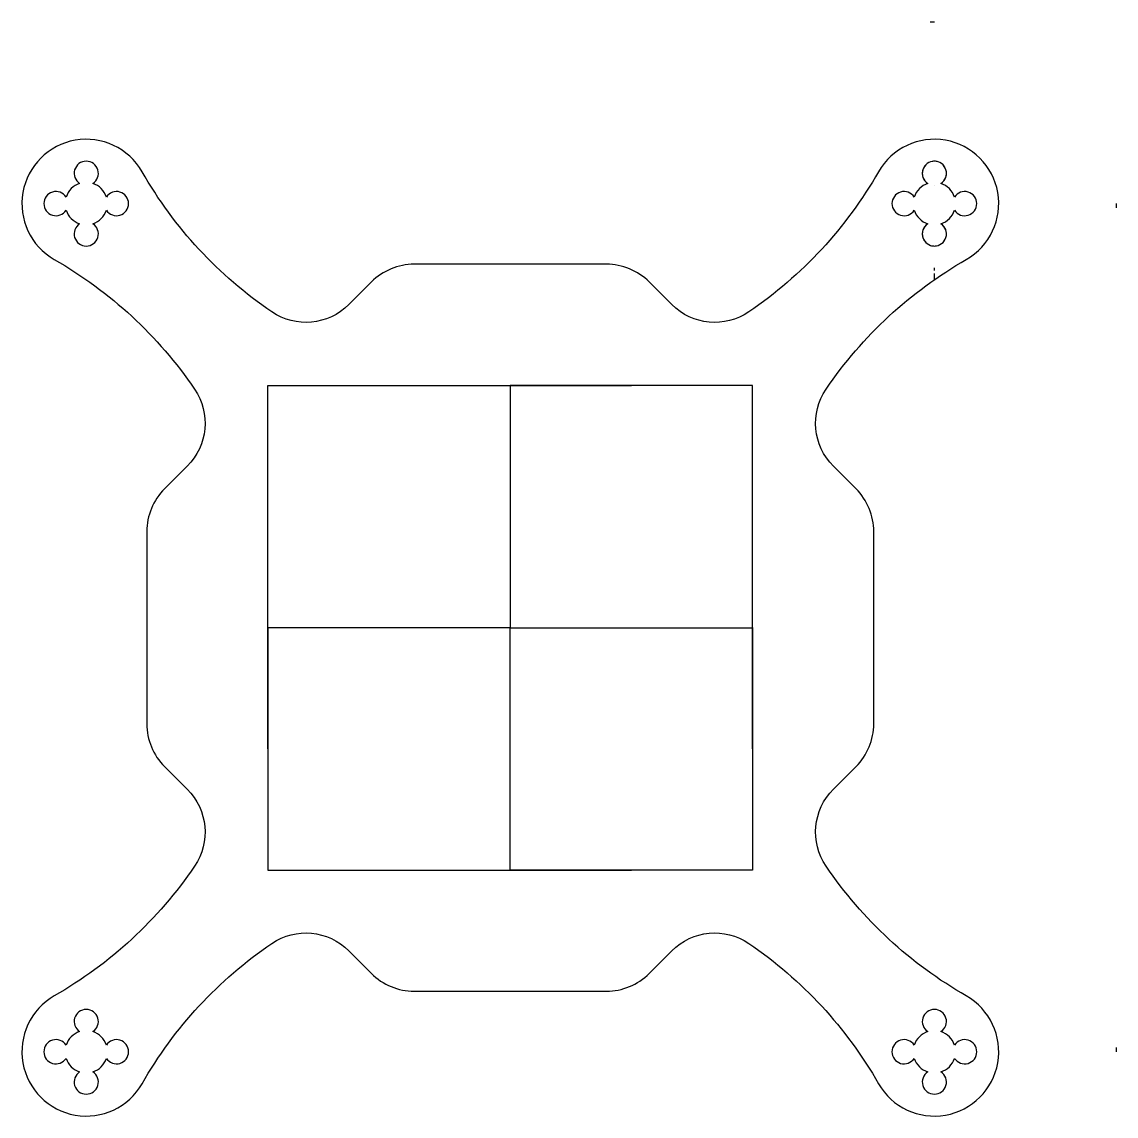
# Model space of a CAD drawing. Header units: millimetres. Extents: x -150.3 to -60, y 9.7 to 100.
import ezdxf

# ---------------------------------------------------------------- set-up
doc = ezdxf.new("R2010")
doc.units = ezdxf.units.MM
doc.linetypes.add('DASHED', pattern=[0.75, 0.5, -0.25])
doc.layers.get('0').update_dxf_attribs({"linetype": 'CONTINUOUS'})

msp = doc.modelspace()

# ---------------------------------------------------------------- linework, layer by layer
for p, q in [((-75.359, 100), (-75, 100)), ((-75, 88.5), (-75, 88.5)), ((-75, 86.5), (-75, 86.5)), ((-60, 85), (-60, 84.641)), ((-120, 70), (-100, 70)), ((-130, 40), (-130, 60)), ((-90, 40), (-90, 60)), ((-120, 30), (-100, 30)), ((-60, 15.359), (-60, 15))]:
    msp.add_line(p, q)
at = {"linetype": 'DASHED'}
msp.add_line((-75, 78.723), (-75, 79.689), dxfattribs=at)
for points in [[(-140.389, 87.635, 1.30925), (-147.635, 80.389, -0.114052), (-136.062, 69.687, -0.360164), (-136.661, 63.339), (-138.536, 61.464, 0.198912), (-140, 57.929), (-140, 42.071, 0.198912), (-138.536, 38.536), (-136.661, 36.661, -0.360164), (-136.062, 30.313, -0.114052), (-147.635, 19.611, 1.30925), (-140.389, 12.365, -0.114052), (-129.687, 23.938, -0.360164), (-123.339, 23.339), (-121.464, 21.464, 0.198912), (-117.929, 20), (-102.071, 20, 0.198912), (-98.536, 21.464), (-96.661, 23.339, -0.360164), (-90.313, 23.938, -0.114052), (-79.611, 12.365, 1.30925), (-72.365, 19.611, -0.114052), (-83.938, 30.313, -0.360164), (-83.339, 36.661), (-81.464, 38.536, 0.198912), (-80, 42.071), (-80, 57.929, 0.198912), (-81.464, 61.464), (-83.339, 63.339, -0.360164), (-83.938, 69.687, -0.114052), (-72.365, 80.389, 1.30925), (-79.611, 87.635, -0.114052), (-90.313, 76.062, -0.360164), (-96.661, 76.661), (-98.536, 78.536, 0.198912), (-102.071, 80), (-117.929, 80, 0.198912), (-121.464, 78.536), (-123.339, 76.661, -0.360164), (-129.687, 76.062, -0.114052)], [(-144.454, 86.663, 3.362703), (-145.546, 86.663, 0.238281), (-146.663, 85.546, 3.362686), (-146.663, 84.454, 0.238281), (-145.546, 83.338, 3.362679), (-144.454, 83.338, 0.23828), (-143.338, 84.454, 3.362682), (-143.338, 85.546, 0.238281)], [(-144.454, 16.662, 3.362691), (-145.546, 16.662, 0.238281), (-146.663, 15.546, 3.362692), (-146.663, 14.454, 0.238281), (-145.546, 13.337, 3.362692), (-144.454, 13.337, 0.238281), (-143.338, 14.454, 3.362691), (-143.338, 15.546, 0.238281)], [(-74.454, 16.662, 3.362691), (-75.546, 16.662, 0.238281), (-76.663, 15.546, 3.362691), (-76.663, 14.454, 0.238281), (-75.546, 13.337, 3.362691), (-74.454, 13.337, 0.238281), (-73.338, 14.454, 3.362691), (-73.338, 15.546, 0.238281)]]:
    msp.add_lwpolyline(points, format="xyb", close=True)
for points in [[(-110, 70), (-110, 50), (-130, 50), (-130, 70)], [(-90, 50), (-90, 70), (-110, 70), (-110, 50)], [(-110, 50), (-130, 50), (-130, 30), (-110, 30)], [(-90, 50), (-90, 30), (-110, 30), (-110, 50)]]:
    msp.add_lwpolyline(points, close=True)
for centre, radius, start, end in [((-75, 87.5), 1, -56.87706, 236.87706), ((-77.5, 85), 1, 33.12282, 326.87722), ((-75, 85), 1.75, 108.19487, 161.80522), ((-75, 85), 1.75, 18.19494, 71.80513), ((-72.5, 85), 1, -146.87695, 146.877), ((-75, 85), 1.75, 198.19482, 251.80513), ((-75, 85), 1.75, 288.19496, 341.80511), ((-75, 82.5), 1, -236.87693, 56.87702), ((-55, 50), 35, 179.96677, 180.03323)]:
    msp.add_arc(centre, radius, start, end)
for centre, start, end in [((-75, 87.5), -56.87706, 236.87706), ((-75, 82.5), -236.87693, 56.87702)]:
    msp.add_arc(centre, 1, start, end, dxfattribs=at)

doc.saveas('drawing.dxf')
